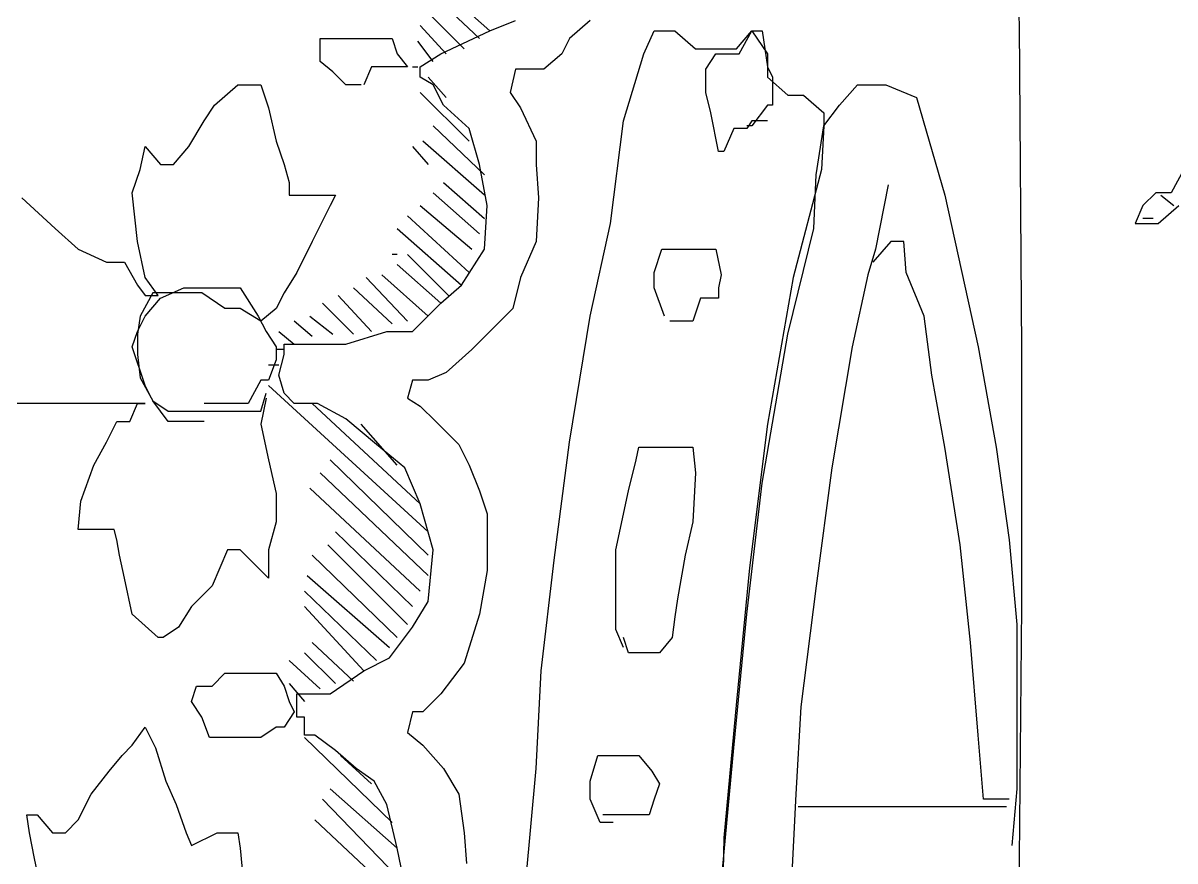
# Model space of a CAD drawing. Extents: x 748454 to 749044, y 4315881 to 4316908.
# Drawn here: x 748481.105 to 748485.585, y 4316742.97 to 4316746.23 of the extents above; entities that cross this region are included whole.
import ezdxf

# ---------------------------------------------------------------- set-up
doc = ezdxf.new("R2010")
doc.units = 0
doc.layers.get('0').update_dxf_attribs({"linetype": 'CONTINUOUS'})

msp = doc.modelspace()

# ---------------------------------------------------------------- linework, layer by layer
at = {"color": 0, "linetype": 'CONTINUOUS'}
for p, q in [((748484.98, 4316746.22), (748484.95, 4316747.31)), ((748484.98, 4316746.22), (748484.95, 4316747.31)), ((748482.92, 4316746.2), (748482.74, 4316746.36)), ((748482.92, 4316746.2), (748482.74, 4316746.36)), ((748482.71, 4316746.33), (748482.88, 4316746.17)), ((748482.71, 4316746.33), (748482.88, 4316746.17)), ((748482.82, 4316746.13), (748482.68, 4316746.27)), ((748482.82, 4316746.13), (748482.68, 4316746.27)), ((748482.65, 4316746.22), (748482.75, 4316746.11)), ((748482.65, 4316746.22), (748482.75, 4316746.11)), ((748482.92, 4316746.2), (748483.02, 4316746.24)), ((748482.92, 4316746.2), (748483.02, 4316746.24)), ((748483.31, 4316746.24), (748483.23, 4316746.17)), ((748483.31, 4316746.24), (748483.23, 4316746.17)), ((748484.99, 4316744.96), (748484.98, 4316746.22)), ((748484.99, 4316744.96), (748484.98, 4316746.22)), ((748482.26, 4316746.08), (748482.26, 4316746.17)), ((748482.26, 4316746.17), (748482.3, 4316746.17)), ((748482.26, 4316746.08), (748482.26, 4316746.17)), ((748482.26, 4316746.17), (748482.3, 4316746.17)), ((748482.3, 4316746.17), (748482.36, 4316746.17)), ((748482.3, 4316746.17), (748482.36, 4316746.17)), ((748482.36, 4316746.17), (748482.42, 4316746.17)), ((748482.36, 4316746.17), (748482.42, 4316746.17)), ((748482.42, 4316746.17), (748482.48, 4316746.17)), ((748482.42, 4316746.17), (748482.48, 4316746.17)), ((748482.48, 4316746.17), (748482.54, 4316746.17)), ((748482.48, 4316746.17), (748482.54, 4316746.17)), ((748482.54, 4316746.17), (748482.56, 4316746.11)), ((748482.54, 4316746.17), (748482.56, 4316746.11)), ((748482.7, 4316746.08), (748482.64, 4316746.16)), ((748482.7, 4316746.08), (748482.64, 4316746.16)), ((748482.73, 4316746.11), (748482.92, 4316746.2)), ((748482.73, 4316746.11), (748482.92, 4316746.2)), ((748483.23, 4316746.17), (748483.2, 4316746.11)), ((748483.23, 4316746.17), (748483.2, 4316746.11)), ((748483.52, 4316746.11), (748483.56, 4316746.2)), ((748483.52, 4316746.11), (748483.56, 4316746.2)), ((748483.56, 4316746.2), (748483.59, 4316746.2)), ((748483.56, 4316746.2), (748483.59, 4316746.2)), ((748483.59, 4316746.2), (748483.64, 4316746.2)), ((748483.59, 4316746.2), (748483.64, 4316746.2)), ((748483.64, 4316746.2), (748483.72, 4316746.13)), ((748483.64, 4316746.2), (748483.72, 4316746.13)), ((748483.88, 4316746.13), (748483.94, 4316746.2)), ((748483.88, 4316746.13), (748483.94, 4316746.2)), ((748483.89, 4316746.11), (748483.94, 4316746.2)), ((748483.89, 4316746.11), (748483.94, 4316746.2)), ((748483.94, 4316746.2), (748484, 4316746.11)), ((748483.94, 4316746.2), (748483.98, 4316746.2)), ((748483.94, 4316746.2), (748484, 4316746.11)), ((748483.94, 4316746.2), (748483.98, 4316746.2)), ((748483.98, 4316746.2), (748484, 4316746.06)), ((748483.98, 4316746.2), (748484, 4316746.06)), ((748483.72, 4316746.13), (748483.76, 4316746.13)), ((748483.72, 4316746.13), (748483.76, 4316746.13)), ((748483.76, 4316746.13), (748483.83, 4316746.13)), ((748483.76, 4316746.13), (748483.83, 4316746.13)), ((748483.83, 4316746.13), (748483.88, 4316746.13)), ((748483.83, 4316746.13), (748483.88, 4316746.13)), ((748482.31, 4316746.04), (748482.26, 4316746.08)), ((748482.31, 4316746.04), (748482.26, 4316746.08)), ((748482.56, 4316746.11), (748482.6, 4316746.06)), ((748482.56, 4316746.11), (748482.6, 4316746.06)), ((748482.65, 4316746.06), (748482.73, 4316746.11)), ((748482.65, 4316746.06), (748482.73, 4316746.11)), ((748483.2, 4316746.11), (748483.13, 4316746.05)), ((748483.2, 4316746.11), (748483.13, 4316746.05)), ((748483.44, 4316745.85), (748483.52, 4316746.11)), ((748483.44, 4316745.85), (748483.52, 4316746.11)), ((748483.76, 4316746.05), (748483.8, 4316746.11)), ((748483.76, 4316746.05), (748483.8, 4316746.11)), ((748483.8, 4316746.11), (748483.84, 4316746.11)), ((748483.8, 4316746.11), (748483.84, 4316746.11)), ((748483.84, 4316746.11), (748483.89, 4316746.11)), ((748483.84, 4316746.11), (748483.89, 4316746.11)), ((748484, 4316746.11), (748484, 4316746.02)), ((748484, 4316746.11), (748484, 4316746.02)), ((748482.36, 4316745.99), (748482.31, 4316746.04)), ((748482.36, 4316745.99), (748482.31, 4316746.04)), ((748482.46, 4316746.06), (748482.43, 4316745.99)), ((748482.46, 4316746.06), (748482.43, 4316745.99)), ((748482.53, 4316746.06), (748482.46, 4316746.06)), ((748482.53, 4316746.06), (748482.46, 4316746.06)), ((748482.56, 4316746.06), (748482.53, 4316746.06)), ((748482.56, 4316746.06), (748482.53, 4316746.06)), ((748482.6, 4316746.06), (748482.56, 4316746.06)), ((748482.6, 4316746.06), (748482.56, 4316746.06)), ((748482.62, 4316746.06), (748482.64, 4316746.06)), ((748482.62, 4316746.06), (748482.64, 4316746.06)), ((748482.65, 4316746.02), (748482.65, 4316746.06)), ((748482.65, 4316746.02), (748482.65, 4316746.06)), ((748483.02, 4316746.05), (748483, 4316745.96)), ((748483.02, 4316746.05), (748483, 4316745.96)), ((748483.06, 4316746.05), (748483.02, 4316746.05)), ((748483.06, 4316746.05), (748483.02, 4316746.05)), ((748483.13, 4316746.05), (748483.06, 4316746.05)), ((748483.13, 4316746.05), (748483.06, 4316746.05)), ((748483.76, 4316745.96), (748483.76, 4316746.05)), ((748483.76, 4316745.96), (748483.76, 4316746.05)), ((748484, 4316746.06), (748484.02, 4316746.02)), ((748484, 4316746.06), (748484.02, 4316746.02)), ((748481.85, 4316745.91), (748481.94, 4316745.99)), ((748481.85, 4316745.91), (748481.94, 4316745.99)), ((748481.94, 4316745.99), (748482, 4316745.99)), ((748481.94, 4316745.99), (748482, 4316745.99)), ((748482, 4316745.99), (748482.03, 4316745.99)), ((748482, 4316745.99), (748482.03, 4316745.99)), ((748482.03, 4316745.99), (748482.06, 4316745.9)), ((748482.03, 4316745.99), (748482.06, 4316745.9)), ((748482.42, 4316745.99), (748482.36, 4316745.99)), ((748482.42, 4316745.99), (748482.36, 4316745.99)), ((748482.7, 4316745.99), (748482.65, 4316746.02)), ((748482.7, 4316745.99), (748482.65, 4316746.02)), ((748482.68, 4316746.02), (748482.75, 4316745.94)), ((748482.68, 4316746.02), (748482.75, 4316745.94)), ((748482.74, 4316745.91), (748482.7, 4316745.99)), ((748482.74, 4316745.91), (748482.7, 4316745.99)), ((748484, 4316746.02), (748484.08, 4316745.95)), ((748484, 4316746.02), (748484.08, 4316745.95)), ((748484.02, 4316746.02), (748484.02, 4316745.96)), ((748484.02, 4316746.02), (748484.02, 4316745.96)), ((748484.28, 4316745.91), (748484.35, 4316745.99)), ((748484.28, 4316745.91), (748484.35, 4316745.99)), ((748484.35, 4316745.99), (748484.46, 4316745.99)), ((748484.35, 4316745.99), (748484.46, 4316745.99)), ((748484.46, 4316745.99), (748484.58, 4316745.94)), ((748484.46, 4316745.99), (748484.58, 4316745.94)), ((748482.84, 4316745.77), (748482.65, 4316745.96)), ((748482.84, 4316745.77), (748482.65, 4316745.96)), ((748483, 4316745.96), (748483.04, 4316745.9)), ((748483, 4316745.96), (748483.04, 4316745.9)), ((748483.78, 4316745.88), (748483.76, 4316745.96)), ((748483.78, 4316745.88), (748483.76, 4316745.96)), ((748484.02, 4316745.96), (748484.02, 4316745.91)), ((748484.02, 4316745.96), (748484.02, 4316745.91)), ((748484.08, 4316745.95), (748484.14, 4316745.95)), ((748484.08, 4316745.95), (748484.14, 4316745.95)), ((748484.14, 4316745.95), (748484.22, 4316745.88)), ((748484.14, 4316745.95), (748484.22, 4316745.88)), ((748484.58, 4316745.94), (748484.69, 4316745.56)), ((748484.58, 4316745.94), (748484.69, 4316745.56)), ((748481.81, 4316745.85), (748481.85, 4316745.91)), ((748481.81, 4316745.85), (748481.85, 4316745.91)), ((748482.06, 4316745.9), (748482.09, 4316745.77)), ((748482.06, 4316745.9), (748482.09, 4316745.77)), ((748482.84, 4316745.82), (748482.74, 4316745.91)), ((748482.84, 4316745.82), (748482.74, 4316745.91)), ((748483.04, 4316745.9), (748483.1, 4316745.77)), ((748483.04, 4316745.9), (748483.1, 4316745.77)), ((748484, 4316745.91), (748483.94, 4316745.83)), ((748484, 4316745.91), (748483.94, 4316745.83)), ((748484.02, 4316745.91), (748484, 4316745.91)), ((748484.02, 4316745.91), (748484, 4316745.91)), ((748484.22, 4316745.83), (748484.28, 4316745.91)), ((748484.22, 4316745.83), (748484.28, 4316745.91)), ((748481.75, 4316745.75), (748481.81, 4316745.85)), ((748481.75, 4316745.75), (748481.81, 4316745.85)), ((748483.39, 4316745.45), (748483.44, 4316745.85)), ((748483.39, 4316745.45), (748483.44, 4316745.85)), ((748483.81, 4316745.73), (748483.78, 4316745.88)), ((748483.81, 4316745.73), (748483.78, 4316745.88)), ((748483.94, 4316745.85), (748483.92, 4316745.82)), ((748483.94, 4316745.85), (748483.92, 4316745.82)), ((748484, 4316745.85), (748483.94, 4316745.85)), ((748484, 4316745.85), (748483.94, 4316745.85)), ((748484.22, 4316745.88), (748484.22, 4316745.83)), ((748484.22, 4316745.88), (748484.22, 4316745.83)), ((748482.7, 4316745.83), (748482.9, 4316745.64)), ((748482.7, 4316745.83), (748482.9, 4316745.64)), ((748482.88, 4316745.68), (748482.84, 4316745.82)), ((748482.88, 4316745.68), (748482.84, 4316745.82)), ((748483.87, 4316745.82), (748483.83, 4316745.73)), ((748483.87, 4316745.82), (748483.83, 4316745.73)), ((748483.92, 4316745.82), (748483.87, 4316745.82)), ((748483.92, 4316745.82), (748483.87, 4316745.82)), ((748483.94, 4316745.83), (748483.92, 4316745.83)), ((748483.94, 4316745.83), (748483.92, 4316745.83)), ((748484.19, 4316745.64), (748484.22, 4316745.83)), ((748484.19, 4316745.64), (748484.22, 4316745.83)), ((748484.22, 4316745.83), (748484.21, 4316745.66)), ((748484.22, 4316745.83), (748484.21, 4316745.66)), ((748482.09, 4316745.77), (748482.12, 4316745.68)), ((748482.09, 4316745.77), (748482.12, 4316745.68)), ((748482.9, 4316745.56), (748482.66, 4316745.77)), ((748482.9, 4316745.56), (748482.66, 4316745.77)), ((748483.1, 4316745.77), (748483.1, 4316745.68)), ((748483.1, 4316745.77), (748483.1, 4316745.68)), ((748481.56, 4316745.66), (748481.58, 4316745.75)), ((748481.56, 4316745.66), (748481.58, 4316745.75)), ((748481.58, 4316745.75), (748481.64, 4316745.68)), ((748481.58, 4316745.75), (748481.64, 4316745.68)), ((748481.69, 4316745.68), (748481.75, 4316745.75)), ((748481.69, 4316745.68), (748481.75, 4316745.75)), ((748482.62, 4316745.75), (748482.68, 4316745.68)), ((748482.62, 4316745.75), (748482.68, 4316745.68)), ((748483.83, 4316745.73), (748483.81, 4316745.73)), ((748483.83, 4316745.73), (748483.81, 4316745.73)), ((748481.64, 4316745.68), (748481.69, 4316745.68)), ((748481.64, 4316745.68), (748481.69, 4316745.68)), ((748482.12, 4316745.68), (748482.14, 4316745.61)), ((748482.12, 4316745.68), (748482.14, 4316745.61)), ((748482.91, 4316745.52), (748482.88, 4316745.68)), ((748482.91, 4316745.52), (748482.88, 4316745.68)), ((748483.1, 4316745.68), (748483.11, 4316745.55)), ((748483.1, 4316745.68), (748483.11, 4316745.55)), ((748481.53, 4316745.57), (748481.56, 4316745.66)), ((748481.53, 4316745.57), (748481.56, 4316745.66)), ((748484.21, 4316745.66), (748484.1, 4316745.24)), ((748484.21, 4316745.66), (748484.1, 4316745.24)), ((748484.18, 4316745.43), (748484.19, 4316745.64)), ((748484.18, 4316745.43), (748484.19, 4316745.64)), ((748485.62, 4316745.66), (748485.57, 4316745.57)), ((748485.62, 4316745.66), (748485.57, 4316745.57)), ((748482.14, 4316745.61), (748482.14, 4316745.56)), ((748482.14, 4316745.61), (748482.14, 4316745.56)), ((748482.74, 4316745.61), (748482.9, 4316745.47)), ((748482.74, 4316745.61), (748482.9, 4316745.47)), ((748484.47, 4316745.6), (748484.42, 4316745.35)), ((748484.47, 4316745.6), (748484.42, 4316745.35)), ((748481.1, 4316745.55), (748481.23, 4316745.43)), ((748481.1, 4316745.55), (748481.23, 4316745.43)), ((748481.55, 4316745.38), (748481.53, 4316745.57)), ((748481.55, 4316745.38), (748481.53, 4316745.57)), ((748482.14, 4316745.56), (748482.24, 4316745.56)), ((748482.14, 4316745.56), (748482.24, 4316745.56)), ((748482.24, 4316745.56), (748482.32, 4316745.56)), ((748482.24, 4316745.56), (748482.32, 4316745.56)), ((748482.32, 4316745.56), (748482.3, 4316745.52)), ((748482.32, 4316745.56), (748482.3, 4316745.52)), ((748482.88, 4316745.41), (748482.7, 4316745.57)), ((748482.88, 4316745.41), (748482.7, 4316745.57)), ((748483.11, 4316745.55), (748483.1, 4316745.38)), ((748483.11, 4316745.55), (748483.1, 4316745.38)), ((748484.69, 4316745.56), (748484.82, 4316744.97)), ((748484.69, 4316745.56), (748484.82, 4316744.97)), ((748485.51, 4316745.57), (748485.46, 4316745.52)), ((748485.51, 4316745.57), (748485.46, 4316745.52)), ((748485.57, 4316745.57), (748485.51, 4316745.57)), ((748485.57, 4316745.57), (748485.51, 4316745.57)), ((748485.53, 4316745.56), (748485.58, 4316745.52)), ((748485.53, 4316745.56), (748485.58, 4316745.52)), ((748482.3, 4316745.52), (748482.23, 4316745.38)), ((748482.3, 4316745.52), (748482.23, 4316745.38)), ((748482.65, 4316745.52), (748482.85, 4316745.35)), ((748482.65, 4316745.52), (748482.85, 4316745.35)), ((748482.9, 4316745.35), (748482.91, 4316745.52)), ((748482.9, 4316745.35), (748482.91, 4316745.52)), ((748485.46, 4316745.52), (748485.43, 4316745.45)), ((748485.46, 4316745.52), (748485.43, 4316745.45)), ((748485.52, 4316745.45), (748485.6, 4316745.52)), ((748485.52, 4316745.45), (748485.6, 4316745.52)), ((748482.84, 4316745.26), (748482.6, 4316745.48)), ((748482.84, 4316745.26), (748482.6, 4316745.48)), ((748483.31, 4316745.09), (748483.39, 4316745.45)), ((748483.31, 4316745.09), (748483.39, 4316745.45)), ((748485.43, 4316745.45), (748485.52, 4316745.45)), ((748485.43, 4316745.45), (748485.52, 4316745.45)), ((748485.5, 4316745.47), (748485.46, 4316745.47)), ((748485.5, 4316745.47), (748485.46, 4316745.47)), ((748481.23, 4316745.43), (748481.32, 4316745.35)), ((748481.23, 4316745.43), (748481.32, 4316745.35)), ((748482.56, 4316745.43), (748482.81, 4316745.21)), ((748482.56, 4316745.43), (748482.81, 4316745.21)), ((748484.08, 4316745.02), (748484.18, 4316745.43)), ((748484.08, 4316745.02), (748484.18, 4316745.43)), ((748481.58, 4316745.24), (748481.55, 4316745.38)), ((748481.58, 4316745.24), (748481.55, 4316745.38)), ((748482.23, 4316745.38), (748482.17, 4316745.26)), ((748482.23, 4316745.38), (748482.17, 4316745.26)), ((748483.1, 4316745.38), (748483.04, 4316745.24)), ((748483.1, 4316745.38), (748483.04, 4316745.24)), ((748484.48, 4316745.38), (748484.41, 4316745.3)), ((748484.48, 4316745.38), (748484.41, 4316745.3)), ((748484.53, 4316745.38), (748484.48, 4316745.38)), ((748484.53, 4316745.38), (748484.48, 4316745.38)), ((748484.54, 4316745.26), (748484.53, 4316745.38)), ((748484.54, 4316745.26), (748484.53, 4316745.38)), ((748481.32, 4316745.35), (748481.43, 4316745.3)), ((748481.32, 4316745.35), (748481.43, 4316745.3)), ((748482.56, 4316745.33), (748482.54, 4316745.33)), ((748482.56, 4316745.33), (748482.54, 4316745.33)), ((748482.76, 4316745.17), (748482.6, 4316745.33)), ((748482.76, 4316745.17), (748482.6, 4316745.33)), ((748482.81, 4316745.21), (748482.9, 4316745.35)), ((748482.81, 4316745.21), (748482.9, 4316745.35)), ((748483.56, 4316745.26), (748483.59, 4316745.35)), ((748483.56, 4316745.26), (748483.59, 4316745.35)), ((748483.59, 4316745.35), (748483.67, 4316745.35)), ((748483.59, 4316745.35), (748483.67, 4316745.35)), ((748483.67, 4316745.35), (748483.74, 4316745.35)), ((748483.67, 4316745.35), (748483.74, 4316745.35)), ((748483.74, 4316745.35), (748483.8, 4316745.35)), ((748483.74, 4316745.35), (748483.8, 4316745.35)), ((748483.8, 4316745.35), (748483.82, 4316745.25)), ((748483.8, 4316745.35), (748483.82, 4316745.25)), ((748484.42, 4316745.35), (748484.39, 4316745.25)), ((748484.42, 4316745.35), (748484.39, 4316745.25)), ((748481.43, 4316745.3), (748481.5, 4316745.3)), ((748481.43, 4316745.3), (748481.5, 4316745.3)), ((748481.5, 4316745.3), (748481.55, 4316745.21)), ((748481.5, 4316745.3), (748481.55, 4316745.21)), ((748482.56, 4316745.29), (748482.73, 4316745.14)), ((748482.56, 4316745.29), (748482.73, 4316745.14)), ((748481.63, 4316745.17), (748481.58, 4316745.24)), ((748481.63, 4316745.17), (748481.58, 4316745.24)), ((748482.17, 4316745.26), (748482.12, 4316745.18)), ((748482.17, 4316745.26), (748482.12, 4316745.18)), ((748482.44, 4316745.24), (748482.6, 4316745.07)), ((748482.44, 4316745.24), (748482.6, 4316745.07)), ((748482.68, 4316745.09), (748482.5, 4316745.25)), ((748482.68, 4316745.09), (748482.5, 4316745.25)), ((748483.04, 4316745.24), (748483.01, 4316745.12)), ((748483.04, 4316745.24), (748483.01, 4316745.12)), ((748483.56, 4316745.2), (748483.56, 4316745.26)), ((748483.56, 4316745.2), (748483.56, 4316745.26)), ((748483.82, 4316745.25), (748483.81, 4316745.2)), ((748483.82, 4316745.25), (748483.81, 4316745.2)), ((748484.1, 4316745.24), (748484, 4316744.67)), ((748484.1, 4316745.24), (748484, 4316744.67)), ((748484.39, 4316745.25), (748484.33, 4316744.97)), ((748484.39, 4316745.25), (748484.33, 4316744.97)), ((748484.61, 4316745.09), (748484.54, 4316745.26)), ((748484.61, 4316745.09), (748484.54, 4316745.26)), ((748481.55, 4316745.21), (748481.58, 4316745.17)), ((748481.55, 4316745.21), (748481.58, 4316745.17)), ((748481.61, 4316745.18), (748481.56, 4316745.09)), ((748481.61, 4316745.18), (748481.56, 4316745.09)), ((748481.67, 4316745.18), (748481.61, 4316745.18)), ((748481.67, 4316745.18), (748481.61, 4316745.18)), ((748481.64, 4316745.16), (748481.73, 4316745.2)), ((748481.64, 4316745.16), (748481.73, 4316745.2)), ((748481.8, 4316745.18), (748481.67, 4316745.18)), ((748481.8, 4316745.18), (748481.67, 4316745.18)), ((748481.73, 4316745.2), (748481.81, 4316745.2)), ((748481.73, 4316745.2), (748481.81, 4316745.2)), ((748481.89, 4316745.12), (748481.8, 4316745.18)), ((748481.89, 4316745.12), (748481.8, 4316745.18)), ((748481.81, 4316745.2), (748481.89, 4316745.2)), ((748481.81, 4316745.2), (748481.89, 4316745.2)), ((748481.89, 4316745.2), (748481.95, 4316745.2)), ((748481.89, 4316745.2), (748481.95, 4316745.2)), ((748481.95, 4316745.2), (748482.02, 4316745.09)), ((748481.95, 4316745.2), (748482.02, 4316745.09)), ((748482.12, 4316745.18), (748482.09, 4316745.12)), ((748482.12, 4316745.18), (748482.09, 4316745.12)), ((748482.54, 4316745.06), (748482.39, 4316745.2)), ((748482.54, 4316745.06), (748482.39, 4316745.2)), ((748482.73, 4316745.14), (748482.81, 4316745.21)), ((748482.73, 4316745.14), (748482.81, 4316745.21)), ((748483.6, 4316745.09), (748483.56, 4316745.2)), ((748483.6, 4316745.09), (748483.56, 4316745.2)), ((748483.81, 4316745.2), (748483.81, 4316745.16)), ((748483.81, 4316745.2), (748483.81, 4316745.16)), ((748481.58, 4316745.17), (748481.63, 4316745.17)), ((748481.58, 4316745.17), (748481.63, 4316745.17)), ((748481.58, 4316745.09), (748481.64, 4316745.16)), ((748481.58, 4316745.09), (748481.64, 4316745.16)), ((748482.39, 4316745.02), (748482.27, 4316745.14)), ((748482.39, 4316745.02), (748482.27, 4316745.14)), ((748482.33, 4316745.17), (748482.46, 4316745.03)), ((748482.33, 4316745.17), (748482.46, 4316745.03)), ((748482.62, 4316745.03), (748482.73, 4316745.14)), ((748482.62, 4316745.03), (748482.73, 4316745.14)), ((748483.74, 4316745.16), (748483.71, 4316745.07)), ((748483.74, 4316745.16), (748483.71, 4316745.07)), ((748483.8, 4316745.16), (748483.74, 4316745.16)), ((748483.8, 4316745.16), (748483.74, 4316745.16)), ((748483.81, 4316745.16), (748483.8, 4316745.16)), ((748483.81, 4316745.16), (748483.8, 4316745.16)), ((748481.56, 4316745.09), (748481.55, 4316745.02)), ((748481.55, 4316745.03), (748481.58, 4316745.09)), ((748481.56, 4316745.09), (748481.55, 4316745.02)), ((748481.55, 4316745.03), (748481.58, 4316745.09)), ((748481.95, 4316745.12), (748481.89, 4316745.12)), ((748481.95, 4316745.12), (748481.89, 4316745.12)), ((748482.03, 4316745.07), (748481.95, 4316745.12)), ((748482.03, 4316745.07), (748481.95, 4316745.12)), ((748482.02, 4316745.09), (748482.05, 4316745.03)), ((748482.02, 4316745.09), (748482.05, 4316745.03)), ((748482.09, 4316745.12), (748482.03, 4316745.07)), ((748482.09, 4316745.12), (748482.03, 4316745.07)), ((748482.22, 4316745.09), (748482.31, 4316745.02)), ((748482.22, 4316745.09), (748482.31, 4316745.02)), ((748483.01, 4316745.12), (748482.92, 4316745.03)), ((748483.01, 4316745.12), (748482.92, 4316745.03)), ((748483.23, 4316744.6), (748483.31, 4316745.09)), ((748483.23, 4316744.6), (748483.31, 4316745.09)), ((748484.64, 4316744.86), (748484.61, 4316745.09)), ((748484.64, 4316744.86), (748484.61, 4316745.09)), ((748482.23, 4316745.01), (748482.16, 4316745.07)), ((748482.23, 4316745.01), (748482.16, 4316745.07)), ((748483.65, 4316745.07), (748483.62, 4316745.07)), ((748483.65, 4316745.07), (748483.62, 4316745.07)), ((748483.71, 4316745.07), (748483.65, 4316745.07)), ((748483.71, 4316745.07), (748483.65, 4316745.07)), ((748481.53, 4316744.97), (748481.55, 4316745.03)), ((748481.53, 4316744.97), (748481.55, 4316745.03)), ((748481.55, 4316745.02), (748481.55, 4316744.94)), ((748481.55, 4316745.02), (748481.55, 4316744.94)), ((748482.05, 4316745.03), (748482.09, 4316744.97)), ((748482.05, 4316745.03), (748482.09, 4316744.97)), ((748482.1, 4316745.03), (748482.16, 4316744.98)), ((748482.1, 4316745.03), (748482.16, 4316744.98)), ((748482.36, 4316744.98), (748482.52, 4316745.03)), ((748482.36, 4316744.98), (748482.52, 4316745.03)), ((748482.52, 4316745.03), (748482.62, 4316745.03)), ((748482.52, 4316745.03), (748482.62, 4316745.03)), ((748482.92, 4316745.03), (748482.85, 4316744.96)), ((748482.92, 4316745.03), (748482.85, 4316744.96)), ((748483.98, 4316744.44), (748484.08, 4316745.02)), ((748483.98, 4316744.44), (748484.08, 4316745.02)), ((748481.58, 4316744.82), (748481.53, 4316744.97)), ((748481.58, 4316744.82), (748481.53, 4316744.97)), ((748482.09, 4316744.97), (748482.09, 4316744.92)), ((748482.09, 4316744.97), (748482.09, 4316744.92)), ((748482.12, 4316744.96), (748482.09, 4316744.96)), ((748482.12, 4316744.96), (748482.09, 4316744.96)), ((748482.12, 4316744.94), (748482.12, 4316744.98)), ((748482.12, 4316744.98), (748482.17, 4316744.98)), ((748482.12, 4316744.94), (748482.12, 4316744.98)), ((748482.12, 4316744.98), (748482.17, 4316744.98)), ((748482.17, 4316744.98), (748482.36, 4316744.98)), ((748482.17, 4316744.98), (748482.36, 4316744.98)), ((748482.85, 4316744.96), (748482.75, 4316744.87)), ((748482.85, 4316744.96), (748482.75, 4316744.87)), ((748484.33, 4316744.97), (748484.25, 4316744.5)), ((748484.33, 4316744.97), (748484.25, 4316744.5)), ((748484.82, 4316744.97), (748484.89, 4316744.58)), ((748484.82, 4316744.97), (748484.89, 4316744.58)), ((748484.99, 4316743.96), (748484.99, 4316744.96)), ((748484.99, 4316743.96), (748484.99, 4316744.96)), ((748481.55, 4316744.94), (748481.56, 4316744.85)), ((748481.55, 4316744.94), (748481.56, 4316744.85)), ((748482.09, 4316744.92), (748482.06, 4316744.84)), ((748482.09, 4316744.92), (748482.06, 4316744.84)), ((748482.1, 4316744.86), (748482.12, 4316744.94)), ((748482.1, 4316744.86), (748482.12, 4316744.94)), ((748482.06, 4316744.9), (748482.1, 4316744.9)), ((748482.06, 4316744.9), (748482.1, 4316744.9)), ((748482.12, 4316744.79), (748482.1, 4316744.86)), ((748482.12, 4316744.79), (748482.1, 4316744.86)), ((748482.75, 4316744.87), (748482.68, 4316744.84)), ((748482.75, 4316744.87), (748482.68, 4316744.84)), ((748484.69, 4316744.58), (748484.64, 4316744.86)), ((748484.69, 4316744.58), (748484.64, 4316744.86)), ((748481.56, 4316744.85), (748481.61, 4316744.76)), ((748481.56, 4316744.85), (748481.61, 4316744.76)), ((748481.61, 4316744.76), (748481.58, 4316744.82)), ((748481.61, 4316744.76), (748481.58, 4316744.82)), ((748482.03, 4316744.84), (748481.98, 4316744.75)), ((748482.03, 4316744.84), (748481.98, 4316744.75)), ((748482.06, 4316744.84), (748482.03, 4316744.84)), ((748482.06, 4316744.84), (748482.03, 4316744.84)), ((748482.68, 4316744.25), (748482.06, 4316744.82)), ((748482.68, 4316744.25), (748482.06, 4316744.82)), ((748482.62, 4316744.84), (748482.6, 4316744.77)), ((748482.62, 4316744.84), (748482.6, 4316744.77)), ((748482.68, 4316744.84), (748482.62, 4316744.84)), ((748482.68, 4316744.84), (748482.62, 4316744.84)), ((748482.03, 4316744.72), (748482.05, 4316744.79)), ((748482.03, 4316744.72), (748482.05, 4316744.79)), ((748482.05, 4316744.77), (748482.03, 4316744.67)), ((748482.05, 4316744.77), (748482.03, 4316744.67)), ((748482.16, 4316744.75), (748482.12, 4316744.79)), ((748482.16, 4316744.75), (748482.12, 4316744.79)), ((748482.6, 4316744.77), (748482.65, 4316744.74)), ((748482.6, 4316744.77), (748482.65, 4316744.74)), ((748481.3, 4316744.75), (748481.07, 4316744.75)), ((748481.3, 4316744.75), (748481.07, 4316744.75)), ((748481.4, 4316744.75), (748481.3, 4316744.75)), ((748481.4, 4316744.75), (748481.3, 4316744.75)), ((748481.5, 4316744.75), (748481.4, 4316744.75)), ((748481.5, 4316744.75), (748481.4, 4316744.75)), ((748481.58, 4316744.75), (748481.5, 4316744.75)), ((748481.58, 4316744.75), (748481.5, 4316744.75)), ((748481.52, 4316744.68), (748481.55, 4316744.75)), ((748481.52, 4316744.68), (748481.55, 4316744.75)), ((748481.55, 4316744.75), (748481.58, 4316744.75)), ((748481.55, 4316744.75), (748481.58, 4316744.75)), ((748481.61, 4316744.76), (748481.67, 4316744.72)), ((748481.67, 4316744.68), (748481.61, 4316744.76)), ((748481.61, 4316744.76), (748481.67, 4316744.72)), ((748481.67, 4316744.68), (748481.61, 4316744.76)), ((748481.86, 4316744.75), (748481.81, 4316744.75)), ((748481.86, 4316744.75), (748481.81, 4316744.75)), ((748481.89, 4316744.75), (748481.86, 4316744.75)), ((748481.89, 4316744.75), (748481.86, 4316744.75)), ((748481.94, 4316744.75), (748481.89, 4316744.75)), ((748481.94, 4316744.75), (748481.89, 4316744.75)), ((748481.98, 4316744.75), (748481.94, 4316744.75)), ((748481.98, 4316744.75), (748481.94, 4316744.75)), ((748482.25, 4316744.75), (748482.16, 4316744.75)), ((748482.25, 4316744.75), (748482.16, 4316744.75)), ((748482.23, 4316744.75), (748482.65, 4316744.36)), ((748482.23, 4316744.75), (748482.65, 4316744.36)), ((748482.36, 4316744.69), (748482.25, 4316744.75)), ((748482.36, 4316744.69), (748482.25, 4316744.75)), ((748482.65, 4316744.74), (748482.71, 4316744.68)), ((748482.65, 4316744.74), (748482.71, 4316744.68)), ((748481.43, 4316744.6), (748481.47, 4316744.68)), ((748481.43, 4316744.6), (748481.47, 4316744.68)), ((748481.47, 4316744.68), (748481.52, 4316744.68)), ((748481.47, 4316744.68), (748481.52, 4316744.68)), ((748481.67, 4316744.72), (748481.76, 4316744.72)), ((748481.67, 4316744.72), (748481.76, 4316744.72)), ((748481.75, 4316744.68), (748481.67, 4316744.68)), ((748481.75, 4316744.68), (748481.67, 4316744.68)), ((748481.81, 4316744.68), (748481.75, 4316744.68)), ((748481.81, 4316744.68), (748481.75, 4316744.68)), ((748481.76, 4316744.72), (748481.85, 4316744.72)), ((748481.76, 4316744.72), (748481.85, 4316744.72)), ((748481.85, 4316744.72), (748481.97, 4316744.72)), ((748481.85, 4316744.72), (748481.97, 4316744.72)), ((748481.97, 4316744.72), (748482.03, 4316744.72)), ((748481.97, 4316744.72), (748482.03, 4316744.72)), ((748482.48, 4316744.59), (748482.36, 4316744.69)), ((748482.48, 4316744.59), (748482.36, 4316744.69)), ((748482.71, 4316744.68), (748482.8, 4316744.59)), ((748482.71, 4316744.68), (748482.8, 4316744.59)), ((748482.03, 4316744.67), (748482.06, 4316744.53)), ((748482.03, 4316744.67), (748482.06, 4316744.53)), ((748482.56, 4316744.51), (748482.42, 4316744.67)), ((748482.56, 4316744.51), (748482.42, 4316744.67)), ((748484, 4316744.67), (748483.93, 4316744.11)), ((748484, 4316744.67), (748483.93, 4316744.11)), ((748481.38, 4316744.51), (748481.43, 4316744.6)), ((748481.38, 4316744.51), (748481.43, 4316744.6)), ((748482.59, 4316744.5), (748482.48, 4316744.59)), ((748482.59, 4316744.5), (748482.48, 4316744.59)), ((748482.8, 4316744.59), (748482.84, 4316744.51)), ((748482.8, 4316744.59), (748482.84, 4316744.51)), ((748483.17, 4316744.14), (748483.23, 4316744.6)), ((748483.17, 4316744.14), (748483.23, 4316744.6)), ((748483.49, 4316744.53), (748483.5, 4316744.58)), ((748483.49, 4316744.53), (748483.5, 4316744.58)), ((748483.5, 4316744.58), (748483.56, 4316744.58)), ((748483.5, 4316744.58), (748483.56, 4316744.58)), ((748483.56, 4316744.58), (748483.62, 4316744.58)), ((748483.56, 4316744.58), (748483.62, 4316744.58)), ((748483.62, 4316744.58), (748483.67, 4316744.58)), ((748483.62, 4316744.58), (748483.67, 4316744.58)), ((748483.67, 4316744.58), (748483.71, 4316744.58)), ((748483.67, 4316744.58), (748483.71, 4316744.58)), ((748483.71, 4316744.58), (748483.72, 4316744.48)), ((748483.71, 4316744.58), (748483.72, 4316744.48)), ((748484.75, 4316744.2), (748484.69, 4316744.58)), ((748484.75, 4316744.2), (748484.69, 4316744.58)), ((748484.89, 4316744.58), (748484.94, 4316744.22)), ((748484.89, 4316744.58), (748484.94, 4316744.22)), ((748481.33, 4316744.37), (748481.38, 4316744.51)), ((748481.33, 4316744.37), (748481.38, 4316744.51)), ((748482.06, 4316744.53), (748482.09, 4316744.4)), ((748482.06, 4316744.53), (748482.09, 4316744.4)), ((748482.3, 4316744.53), (748482.68, 4316744.16)), ((748482.3, 4316744.53), (748482.68, 4316744.16)), ((748482.65, 4316744.36), (748482.59, 4316744.5)), ((748482.65, 4316744.36), (748482.59, 4316744.5)), ((748482.84, 4316744.51), (748482.88, 4316744.41)), ((748482.84, 4316744.51), (748482.88, 4316744.41)), ((748483.46, 4316744.41), (748483.49, 4316744.53)), ((748483.46, 4316744.41), (748483.49, 4316744.53)), ((748484.25, 4316744.5), (748484.19, 4316744.04)), ((748484.25, 4316744.5), (748484.19, 4316744.04)), ((748482.68, 4316744.08), (748482.26, 4316744.48)), ((748482.68, 4316744.08), (748482.26, 4316744.48)), ((748483.72, 4316744.48), (748483.71, 4316744.29)), ((748483.72, 4316744.48), (748483.71, 4316744.29)), ((748482.22, 4316744.42), (748482.65, 4316744.02)), ((748482.22, 4316744.42), (748482.65, 4316744.02)), ((748482.88, 4316744.41), (748482.91, 4316744.32)), ((748482.88, 4316744.41), (748482.91, 4316744.32)), ((748483.41, 4316744.18), (748483.46, 4316744.41)), ((748483.41, 4316744.18), (748483.46, 4316744.41)), ((748483.92, 4316743.93), (748483.98, 4316744.44)), ((748483.92, 4316743.93), (748483.98, 4316744.44)), ((748481.32, 4316744.26), (748481.33, 4316744.37)), ((748481.32, 4316744.26), (748481.33, 4316744.37)), ((748482.09, 4316744.4), (748482.09, 4316744.29)), ((748482.09, 4316744.4), (748482.09, 4316744.29)), ((748482.7, 4316744.18), (748482.65, 4316744.36)), ((748482.7, 4316744.18), (748482.65, 4316744.36)), ((748482.91, 4316744.32), (748482.91, 4316744.22)), ((748482.91, 4316744.32), (748482.91, 4316744.22)), ((748482.09, 4316744.29), (748482.06, 4316744.18)), ((748482.09, 4316744.29), (748482.06, 4316744.18)), ((748483.71, 4316744.29), (748483.68, 4316744.16)), ((748483.71, 4316744.29), (748483.68, 4316744.16)), ((748481.41, 4316744.26), (748481.32, 4316744.26)), ((748481.41, 4316744.26), (748481.32, 4316744.26)), ((748481.46, 4316744.26), (748481.41, 4316744.26)), ((748481.46, 4316744.26), (748481.41, 4316744.26)), ((748481.47, 4316744.22), (748481.46, 4316744.26)), ((748481.47, 4316744.22), (748481.46, 4316744.26)), ((748482.62, 4316743.96), (748482.32, 4316744.25)), ((748482.62, 4316743.96), (748482.32, 4316744.25)), ((748481.48, 4316744.16), (748481.47, 4316744.22)), ((748481.48, 4316744.16), (748481.47, 4316744.22)), ((748482.29, 4316744.2), (748482.6, 4316743.89)), ((748482.29, 4316744.2), (748482.6, 4316743.89)), ((748482.91, 4316744.22), (748482.91, 4316744.1)), ((748482.91, 4316744.22), (748482.91, 4316744.1)), ((748484.79, 4316743.82), (748484.75, 4316744.2)), ((748484.79, 4316743.82), (748484.75, 4316744.2)), ((748484.94, 4316744.22), (748484.97, 4316743.89)), ((748484.94, 4316744.22), (748484.97, 4316743.89)), ((748481.5, 4316744.07), (748481.48, 4316744.16)), ((748481.5, 4316744.07), (748481.48, 4316744.16)), ((748481.9, 4316744.18), (748481.84, 4316744.04)), ((748481.9, 4316744.18), (748481.84, 4316744.04)), ((748481.95, 4316744.18), (748481.9, 4316744.18)), ((748481.95, 4316744.18), (748481.9, 4316744.18)), ((748482.02, 4316744.11), (748481.95, 4316744.18)), ((748482.02, 4316744.11), (748481.95, 4316744.18)), ((748482.06, 4316744.18), (748482.06, 4316744.14)), ((748482.06, 4316744.18), (748482.06, 4316744.14)), ((748482.56, 4316743.84), (748482.23, 4316744.16)), ((748482.56, 4316743.84), (748482.23, 4316744.16)), ((748482.68, 4316743.98), (748482.7, 4316744.18)), ((748482.68, 4316743.98), (748482.7, 4316744.18)), ((748483.41, 4316743.98), (748483.41, 4316744.18)), ((748483.41, 4316743.98), (748483.41, 4316744.18)), ((748483.68, 4316744.16), (748483.65, 4316743.99)), ((748483.68, 4316744.16), (748483.65, 4316743.99)), ((748482.06, 4316744.07), (748482.02, 4316744.11)), ((748482.06, 4316744.07), (748482.02, 4316744.11)), ((748482.06, 4316744.14), (748482.06, 4316744.07)), ((748482.06, 4316744.14), (748482.06, 4316744.07)), ((748482.91, 4316744.1), (748482.88, 4316743.93)), ((748482.91, 4316744.1), (748482.88, 4316743.93)), ((748483.12, 4316743.71), (748483.17, 4316744.14)), ((748483.12, 4316743.71), (748483.17, 4316744.14)), ((748483.93, 4316744.11), (748483.88, 4316743.59)), ((748483.93, 4316744.11), (748483.88, 4316743.59)), ((748481.53, 4316743.93), (748481.5, 4316744.07)), ((748481.53, 4316743.93), (748481.5, 4316744.07)), ((748482.21, 4316744.08), (748482.53, 4316743.8)), ((748482.21, 4316744.08), (748482.53, 4316743.8)), ((748481.84, 4316744.04), (748481.76, 4316743.96)), ((748481.84, 4316744.04), (748481.76, 4316743.96)), ((748482.48, 4316743.75), (748482.2, 4316744.02)), ((748482.48, 4316743.75), (748482.2, 4316744.02)), ((748484.19, 4316744.04), (748484.13, 4316743.57)), ((748484.19, 4316744.04), (748484.13, 4316743.57)), ((748482.62, 4316743.88), (748482.68, 4316743.98)), ((748482.62, 4316743.88), (748482.68, 4316743.98)), ((748483.41, 4316743.87), (748483.41, 4316743.98)), ((748483.41, 4316743.87), (748483.41, 4316743.98)), ((748483.65, 4316743.99), (748483.64, 4316743.92)), ((748483.65, 4316743.99), (748483.64, 4316743.92)), ((748481.63, 4316743.84), (748481.53, 4316743.93)), ((748481.63, 4316743.84), (748481.53, 4316743.93)), ((748481.76, 4316743.96), (748481.71, 4316743.88)), ((748481.76, 4316743.96), (748481.71, 4316743.88)), ((748482.2, 4316743.96), (748482.43, 4316743.71)), ((748482.2, 4316743.96), (748482.43, 4316743.71)), ((748482.88, 4316743.93), (748482.82, 4316743.74)), ((748482.88, 4316743.93), (748482.82, 4316743.74)), ((748483.64, 4316743.92), (748483.63, 4316743.84)), ((748483.64, 4316743.92), (748483.63, 4316743.84)), ((748483.87, 4316743.41), (748483.92, 4316743.93)), ((748483.87, 4316743.41), (748483.92, 4316743.93)), ((748484.98, 4316742.98), (748484.99, 4316743.96)), ((748484.98, 4316742.98), (748484.99, 4316743.96)), ((748481.71, 4316743.88), (748481.65, 4316743.84)), ((748481.71, 4316743.88), (748481.65, 4316743.84)), ((748482.53, 4316743.76), (748482.62, 4316743.88)), ((748482.53, 4316743.76), (748482.62, 4316743.88)), ((748484.97, 4316743.89), (748484.97, 4316743.5)), ((748484.97, 4316743.89), (748484.97, 4316743.5)), ((748481.65, 4316743.84), (748481.63, 4316743.84)), ((748481.65, 4316743.84), (748481.63, 4316743.84)), ((748483.44, 4316743.8), (748483.41, 4316743.87)), ((748483.44, 4316743.8), (748483.41, 4316743.87)), ((748483.46, 4316743.78), (748483.44, 4316743.84)), ((748483.46, 4316743.78), (748483.44, 4316743.84)), ((748483.63, 4316743.84), (748483.58, 4316743.78)), ((748483.63, 4316743.84), (748483.58, 4316743.78)), ((748482.39, 4316743.67), (748482.23, 4316743.82)), ((748482.39, 4316743.67), (748482.23, 4316743.82)), ((748484.82, 4316743.46), (748484.79, 4316743.82)), ((748484.82, 4316743.46), (748484.79, 4316743.82)), ((748482.26, 4316743.64), (748482.14, 4316743.75)), ((748482.26, 4316743.64), (748482.14, 4316743.75)), ((748482.2, 4316743.78), (748482.32, 4316743.66)), ((748482.2, 4316743.78), (748482.32, 4316743.66)), ((748482.43, 4316743.71), (748482.53, 4316743.76)), ((748482.43, 4316743.71), (748482.53, 4316743.76)), ((748482.82, 4316743.74), (748482.73, 4316743.62)), ((748482.82, 4316743.74), (748482.73, 4316743.62)), ((748483.49, 4316743.78), (748483.46, 4316743.78)), ((748483.49, 4316743.78), (748483.46, 4316743.78)), ((748483.54, 4316743.78), (748483.49, 4316743.78)), ((748483.54, 4316743.78), (748483.49, 4316743.78)), ((748483.58, 4316743.78), (748483.54, 4316743.78)), ((748483.58, 4316743.78), (748483.54, 4316743.78)), ((748481.84, 4316743.65), (748481.89, 4316743.7)), ((748481.84, 4316743.65), (748481.89, 4316743.7)), ((748481.89, 4316743.7), (748481.95, 4316743.7)), ((748481.89, 4316743.7), (748481.95, 4316743.7)), ((748481.95, 4316743.7), (748482.02, 4316743.7)), ((748481.95, 4316743.7), (748482.02, 4316743.7)), ((748482.02, 4316743.7), (748482.09, 4316743.7)), ((748482.02, 4316743.7), (748482.09, 4316743.7)), ((748482.09, 4316743.7), (748482.12, 4316743.65)), ((748482.09, 4316743.7), (748482.12, 4316743.65)), ((748482.3, 4316743.62), (748482.43, 4316743.71)), ((748482.3, 4316743.62), (748482.43, 4316743.71)), ((748483.1, 4316743.33), (748483.12, 4316743.71)), ((748483.1, 4316743.33), (748483.12, 4316743.71)), ((748481.76, 4316743.59), (748481.78, 4316743.65)), ((748481.76, 4316743.59), (748481.78, 4316743.65)), ((748481.78, 4316743.65), (748481.84, 4316743.65)), ((748481.78, 4316743.65), (748481.84, 4316743.65)), ((748482.12, 4316743.65), (748482.14, 4316743.59)), ((748482.12, 4316743.65), (748482.14, 4316743.59)), ((748482.14, 4316743.66), (748482.2, 4316743.59)), ((748482.14, 4316743.66), (748482.2, 4316743.59)), ((748482.17, 4316743.53), (748482.17, 4316743.62)), ((748482.17, 4316743.62), (748482.21, 4316743.62)), ((748482.17, 4316743.53), (748482.17, 4316743.62)), ((748482.17, 4316743.62), (748482.21, 4316743.62)), ((748482.21, 4316743.62), (748482.3, 4316743.62)), ((748482.21, 4316743.62), (748482.3, 4316743.62)), ((748482.73, 4316743.62), (748482.66, 4316743.55)), ((748482.73, 4316743.62), (748482.66, 4316743.55)), ((748481.8, 4316743.53), (748481.76, 4316743.59)), ((748481.8, 4316743.53), (748481.76, 4316743.59)), ((748482.14, 4316743.59), (748482.16, 4316743.55)), ((748482.14, 4316743.59), (748482.16, 4316743.55)), ((748483.88, 4316743.59), (748483.83, 4316743.06)), ((748483.88, 4316743.59), (748483.83, 4316743.06)), ((748484.13, 4316743.57), (748484.11, 4316743.23)), ((748484.13, 4316743.57), (748484.11, 4316743.23)), ((748481.83, 4316743.45), (748481.8, 4316743.53)), ((748481.83, 4316743.45), (748481.8, 4316743.53)), ((748482.16, 4316743.55), (748482.12, 4316743.49)), ((748482.16, 4316743.55), (748482.12, 4316743.49)), ((748482.2, 4316743.53), (748482.17, 4316743.53)), ((748482.2, 4316743.53), (748482.17, 4316743.53)), ((748482.2, 4316743.46), (748482.2, 4316743.53)), ((748482.2, 4316743.46), (748482.2, 4316743.53)), ((748482.62, 4316743.55), (748482.6, 4316743.47)), ((748482.62, 4316743.55), (748482.6, 4316743.47)), ((748482.66, 4316743.55), (748482.62, 4316743.55)), ((748482.66, 4316743.55), (748482.62, 4316743.55)), ((748481.53, 4316743.42), (748481.58, 4316743.49)), ((748481.53, 4316743.42), (748481.58, 4316743.49)), ((748481.58, 4316743.49), (748481.62, 4316743.41)), ((748481.58, 4316743.49), (748481.62, 4316743.41)), ((748482.09, 4316743.49), (748482.03, 4316743.45)), ((748482.09, 4316743.49), (748482.03, 4316743.45)), ((748482.12, 4316743.49), (748482.09, 4316743.49)), ((748482.12, 4316743.49), (748482.09, 4316743.49)), ((748482.6, 4316743.47), (748482.66, 4316743.42)), ((748482.6, 4316743.47), (748482.66, 4316743.42)), ((748484.97, 4316743.5), (748484.97, 4316743.25)), ((748484.97, 4316743.5), (748484.97, 4316743.25)), ((748481.89, 4316743.45), (748481.83, 4316743.45)), ((748481.89, 4316743.45), (748481.83, 4316743.45)), ((748481.95, 4316743.45), (748481.89, 4316743.45)), ((748481.95, 4316743.45), (748481.89, 4316743.45)), ((748482, 4316743.45), (748481.95, 4316743.45)), ((748482, 4316743.45), (748481.95, 4316743.45)), ((748482.03, 4316743.45), (748482, 4316743.45)), ((748482.03, 4316743.45), (748482, 4316743.45)), ((748482.24, 4316743.46), (748482.2, 4316743.46)), ((748482.24, 4316743.46), (748482.2, 4316743.46)), ((748482.2, 4316743.45), (748482.54, 4316743.12)), ((748482.2, 4316743.45), (748482.54, 4316743.12)), ((748482.32, 4316743.4), (748482.24, 4316743.46)), ((748482.32, 4316743.4), (748482.24, 4316743.46)), ((748484.84, 4316743.21), (748484.82, 4316743.46)), ((748484.84, 4316743.21), (748484.82, 4316743.46)), ((748481.44, 4316743.32), (748481.49, 4316743.38)), ((748481.44, 4316743.32), (748481.49, 4316743.38)), ((748481.49, 4316743.38), (748481.53, 4316743.42)), ((748481.49, 4316743.38), (748481.53, 4316743.42)), ((748481.62, 4316743.41), (748481.66, 4316743.28)), ((748481.62, 4316743.41), (748481.66, 4316743.28)), ((748482.4, 4316743.33), (748482.32, 4316743.4)), ((748482.4, 4316743.33), (748482.32, 4316743.4)), ((748482.46, 4316743.27), (748482.34, 4316743.38)), ((748482.46, 4316743.27), (748482.34, 4316743.38)), ((748482.66, 4316743.42), (748482.74, 4316743.33)), ((748482.66, 4316743.42), (748482.74, 4316743.33)), ((748483.31, 4316743.28), (748483.34, 4316743.38)), ((748483.31, 4316743.28), (748483.34, 4316743.38)), ((748483.34, 4316743.38), (748483.39, 4316743.38)), ((748483.34, 4316743.38), (748483.39, 4316743.38)), ((748483.39, 4316743.38), (748483.44, 4316743.38)), ((748483.39, 4316743.38), (748483.44, 4316743.38)), ((748483.44, 4316743.38), (748483.5, 4316743.38)), ((748483.44, 4316743.38), (748483.5, 4316743.38)), ((748483.5, 4316743.38), (748483.55, 4316743.32)), ((748483.5, 4316743.38), (748483.55, 4316743.32)), ((748483.82, 4316742.88), (748483.87, 4316743.41)), ((748483.82, 4316742.88), (748483.87, 4316743.41)), ((748481.37, 4316743.23), (748481.44, 4316743.32)), ((748481.37, 4316743.23), (748481.44, 4316743.32)), ((748482.47, 4316743.28), (748482.4, 4316743.33)), ((748482.47, 4316743.28), (748482.4, 4316743.33)), ((748482.74, 4316743.33), (748482.8, 4316743.23)), ((748482.74, 4316743.33), (748482.8, 4316743.23)), ((748483.06, 4316742.89), (748483.1, 4316743.33)), ((748483.06, 4316742.89), (748483.1, 4316743.33)), ((748483.55, 4316743.32), (748483.58, 4316743.27)), ((748483.55, 4316743.32), (748483.58, 4316743.27)), ((748481.66, 4316743.28), (748481.7, 4316743.19)), ((748481.66, 4316743.28), (748481.7, 4316743.19)), ((748482.56, 4316743.02), (748482.3, 4316743.25)), ((748482.56, 4316743.02), (748482.3, 4316743.25)), ((748482.52, 4316743.19), (748482.47, 4316743.28)), ((748482.52, 4316743.19), (748482.47, 4316743.28)), ((748483.31, 4316743.21), (748483.31, 4316743.28)), ((748483.31, 4316743.21), (748483.31, 4316743.28)), ((748483.58, 4316743.27), (748483.56, 4316743.21)), ((748483.58, 4316743.27), (748483.56, 4316743.21)), ((748484.97, 4316743.25), (748484.95, 4316743.03)), ((748484.97, 4316743.25), (748484.95, 4316743.03)), ((748481.32, 4316743.13), (748481.37, 4316743.23)), ((748481.32, 4316743.13), (748481.37, 4316743.23)), ((748482.27, 4316743.21), (748482.56, 4316742.91)), ((748482.27, 4316743.21), (748482.56, 4316742.91)), ((748482.8, 4316743.23), (748482.82, 4316743.08)), ((748482.8, 4316743.23), (748482.82, 4316743.08)), ((748483.35, 4316743.12), (748483.31, 4316743.21)), ((748483.35, 4316743.12), (748483.31, 4316743.21)), ((748483.56, 4316743.21), (748483.54, 4316743.15)), ((748483.56, 4316743.21), (748483.54, 4316743.15)), ((748484.11, 4316743.23), (748484.09, 4316742.83)), ((748484.11, 4316743.23), (748484.09, 4316742.83)), ((748484.9, 4316743.21), (748484.84, 4316743.21)), ((748484.9, 4316743.21), (748484.84, 4316743.21)), ((748484.94, 4316743.21), (748484.9, 4316743.21)), ((748484.94, 4316743.21), (748484.9, 4316743.21)), ((748481.7, 4316743.19), (748481.74, 4316743.08)), ((748481.7, 4316743.19), (748481.74, 4316743.08)), ((748482.56, 4316743.02), (748482.52, 4316743.19)), ((748482.56, 4316743.02), (748482.52, 4316743.19)), ((748484.51, 4316743.18), (748484.12, 4316743.18)), ((748484.51, 4316743.18), (748484.12, 4316743.18)), ((748484.93, 4316743.18), (748484.51, 4316743.18)), ((748484.93, 4316743.18), (748484.51, 4316743.18)), ((748481.12, 4316743.15), (748481.16, 4316743.15)), ((748481.13, 4316743.08), (748481.12, 4316743.15)), ((748481.12, 4316743.15), (748481.16, 4316743.15)), ((748481.13, 4316743.08), (748481.12, 4316743.15)), ((748481.16, 4316743.15), (748481.22, 4316743.08)), ((748481.16, 4316743.15), (748481.22, 4316743.08)), ((748481.27, 4316743.08), (748481.32, 4316743.13)), ((748481.27, 4316743.08), (748481.32, 4316743.13)), ((748482.56, 4316742.83), (748482.24, 4316743.13)), ((748482.56, 4316742.83), (748482.24, 4316743.13)), ((748483.4, 4316743.12), (748483.35, 4316743.12)), ((748483.4, 4316743.12), (748483.35, 4316743.12)), ((748483.41, 4316743.15), (748483.36, 4316743.15)), ((748483.41, 4316743.15), (748483.36, 4316743.15)), ((748483.44, 4316743.15), (748483.41, 4316743.15)), ((748483.44, 4316743.15), (748483.41, 4316743.15)), ((748483.5, 4316743.15), (748483.44, 4316743.15)), ((748483.5, 4316743.15), (748483.44, 4316743.15)), ((748483.54, 4316743.15), (748483.5, 4316743.15)), ((748483.54, 4316743.15), (748483.5, 4316743.15)), ((748481.15, 4316742.98), (748481.13, 4316743.08)), ((748481.15, 4316742.98), (748481.13, 4316743.08)), ((748481.22, 4316743.08), (748481.27, 4316743.08)), ((748481.22, 4316743.08), (748481.27, 4316743.08)), ((748481.74, 4316743.08), (748481.76, 4316743.03)), ((748481.74, 4316743.08), (748481.76, 4316743.03)), ((748481.76, 4316743.03), (748481.86, 4316743.08)), ((748481.76, 4316743.03), (748481.86, 4316743.08)), ((748481.86, 4316743.08), (748481.92, 4316743.08)), ((748481.86, 4316743.08), (748481.92, 4316743.08)), ((748481.92, 4316743.08), (748481.94, 4316743.08)), ((748481.92, 4316743.08), (748481.94, 4316743.08)), ((748481.94, 4316743.08), (748481.95, 4316743.02)), ((748481.94, 4316743.08), (748481.95, 4316743.02)), ((748482.82, 4316743.08), (748482.83, 4316742.96)), ((748482.82, 4316743.08), (748482.83, 4316742.96)), ((748483.83, 4316743.06), (748483.82, 4316742.58)), ((748483.83, 4316743.06), (748483.82, 4316742.58)), ((748481.19, 4316742.79), (748481.15, 4316742.98)), ((748481.19, 4316742.79), (748481.15, 4316742.98)), ((748481.95, 4316743.02), (748481.96, 4316742.91)), ((748481.95, 4316743.02), (748481.96, 4316742.91)), ((748482.6, 4316742.83), (748482.56, 4316743.02)), ((748482.6, 4316742.83), (748482.56, 4316743.02)), ((748484.99, 4316742.18), (748484.98, 4316742.98)), ((748484.99, 4316742.18), (748484.98, 4316742.98))]:
    msp.add_line(p, q, dxfattribs=at)
msp.add_point((748482.16, 4316743.55), dxfattribs=at)
msp.add_point((748482.16, 4316743.55), dxfattribs=at)

# ---------------------------------------------------------------- meshes
mesh = msp.add_polyface(dxfattribs=at)
corners = [(748454.5, 4315881), (748454.5, 4315881), (748454.5, 4316071.9618), (748762.5, 4315881), (748454.5, 4316246.4935), (749044, 4315881), (748454.5, 4316907.5), (749044, 4316542.0065), (749044, 4316907.5)]
mesh.append_faces([[corners[k] for k in face] for face in [(0, 1, 3, 2), (2, 3, 5, 4), (4, 5, 7, 6), (6, 7, 8, 8)]], dxfattribs={"vtx0": -1, "vtx2": -1, "color": 0})
mesh = msp.add_polyface(dxfattribs=at)
corners = [(748464.5, 4316721), (748464.5, 4316721), (748464.5, 4316895.2713), (748745.58, 4316721), (748464.5, 4316901.5), (748745.58, 4316727.2287), (748745.58, 4316901.5)]
mesh.append_faces([[corners[k] for k in face] for face in [(0, 1, 3, 2), (2, 3, 5, 4), (4, 5, 6, 6)]], dxfattribs={"vtx0": -1, "vtx2": -1, "color": 0})

doc.saveas('drawing.dxf')
